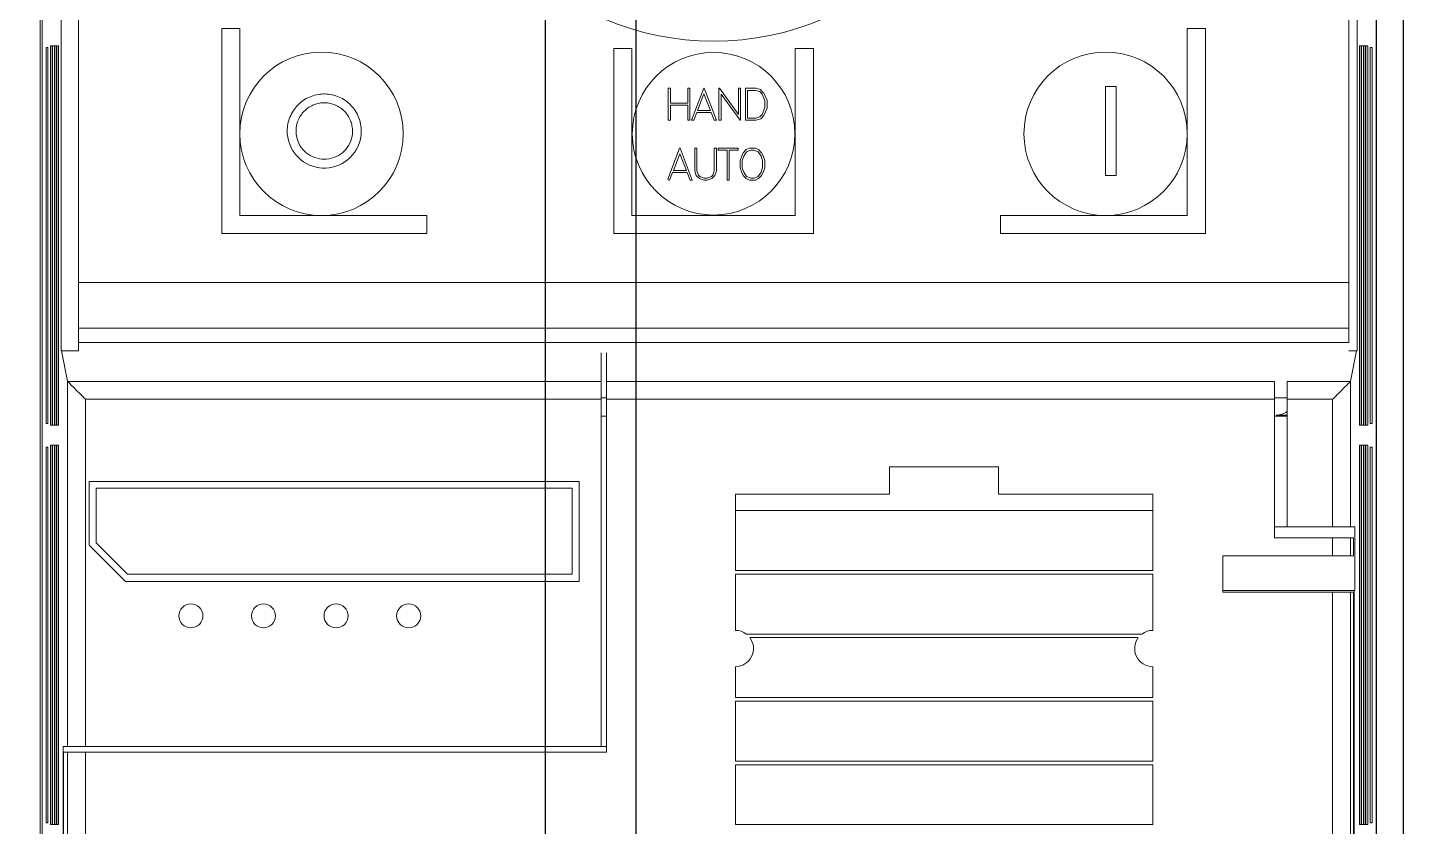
# Model space of a CAD drawing. Header units: millimetres. Extents: x 37984 to 70752, y 14140 to 37584.
# Drawn here: x 39813.4 to 39889.2, y 15376.2 to 15420.2 of the extents above; entities that cross this region are included whole.
import ezdxf

# ---------------------------------------------------------------- set-up
doc = ezdxf.new("R2010")
doc.units = ezdxf.units.MM
doc.set_wipeout_variables(frame=1)
doc.layers.add('! NO PLOT !', color=7, linetype='Continuous', true_color=0xff75dd, plot=False)
doc.layers.add('000-PI-Oprema', color=30, linetype='Continuous', lineweight=5)
doc.layers.add('000-PI-ORMAR', color=2, linetype='Continuous')

# ---------------------------------------------------------------- blocks, each defined once
blk = doc.blocks.new('6SL3220-3YE2X-0XXX')
at = {"layer": '000-PI-Oprema', "ltscale": 0.25}
for p, q in [((140, 128), (140, 423.001046)), ((66.5, 274.899994), (66.5, 413.4)), ((66.400002, 274.899994), (66.400002, 410.9)), ((68.5, 305.800003), (68.5, 409.055)), ((138.5, 306.254997), (138.5, 409.055)), ((138.952375, 305.800003), (138.952375, 409.05739)), ((67.547623, 305.800003), (67.547623, 345.300003)), ((76.400002, 323.555), (77.400002, 323.555)), ((76.400002, 312.254997), (76.400002, 323.555)), ((77.400002, 313.254997), (77.400002, 323.555)), ((129.6, 323.555), (130.6, 323.555)), ((129.6, 317.754997), (129.6, 323.555)), ((130.6, 312.254997), (130.6, 323.555)), ((66.720337, 322.5), (66.818642, 322.5)), ((66.720337, 301.800003), (66.720337, 322.5)), ((66.818642, 301.800003), (66.818642, 322.5)), ((66.961014, 322.599998), (67.059319, 322.599998)), ((66.961014, 301.699997), (66.961014, 322.599998)), ((67.059319, 301.699997), (67.059319, 322.599998)), ((67.079659, 322.599998), (67.177963, 322.599998)), ((67.079659, 301.699997), (67.079659, 322.599998)), ((67.177963, 301.699997), (67.177963, 322.599998)), ((67.198303, 322.599998), (67.296608, 322.599998)), ((67.198303, 301.699997), (67.198303, 322.599998)), ((67.296608, 301.699997), (67.296608, 322.599998)), ((67.316948, 322.599998), (67.415253, 322.599998)), ((67.316948, 301.699997), (67.316948, 322.599998)), ((67.415253, 301.699997), (67.415253, 322.599998)), ((98, 322.455002), (99, 322.455002)), ((98, 312.254997), (98, 322.455002)), ((99, 313.254997), (99, 322.455002)), ((108, 322.455002), (109, 322.455002)), ((108, 313.254997), (108, 322.455002)), ((109, 312.254997), (109, 322.455002)), ((139.084746, 322.599998), (139.183051, 322.599998)), ((139.084746, 301.699997), (139.084746, 322.599998)), ((139.183051, 301.699997), (139.183051, 322.599998)), ((139.20339, 322.599998), (139.301695, 322.599998)), ((139.20339, 301.699997), (139.20339, 322.599998)), ((139.301695, 301.699997), (139.301695, 322.599998)), ((139.322034, 322.599998), (139.420339, 322.599998)), ((139.322034, 301.699997), (139.322034, 322.599998)), ((139.420339, 301.699997), (139.420339, 322.599998)), ((139.440678, 322.599998), (139.538983, 322.599998)), ((139.440678, 301.699997), (139.440678, 322.599998)), ((139.538983, 301.699997), (139.538983, 322.599998)), ((139.681356, 322.5), (139.779661, 322.5)), ((139.681356, 301.800003), (139.681356, 322.5)), ((139.779661, 301.800003), (139.779661, 322.5)), ((81.712234, 319.918053), (81.809574, 319.931961)), ((81.809574, 319.931961), (81.90646, 319.941116)), ((81.90646, 319.941116), (82.002438, 319.945641)), ((82.002438, 319.945641), (82.09745, 319.945641)), ((82.193428, 319.941124), (82.09745, 319.945641)), ((82.290314, 319.931969), (82.193428, 319.941124)), ((82.387653, 319.918068), (82.290314, 319.931969)), ((101.005798, 320.262604), (101.123402, 320.262604)), ((101.005798, 318.498596), (101.005798, 320.262604)), ((101.123402, 319.4394), (101.123402, 320.262604)), ((102.078899, 320.262604), (102.196499, 320.262604)), ((102.078899, 319.4394), (102.078899, 320.262604)), ((102.196499, 318.498596), (102.196499, 320.262604)), ((102.285156, 318.498596), (102.95929, 320.262604)), ((102.614758, 319.036201), (102.97192, 319.953636)), ((102.95929, 320.262604), (102.984554, 320.262604)), ((103.329086, 319.036201), (102.97192, 319.953636)), ((103.658688, 318.498596), (102.984554, 320.262604)), ((103.794601, 320.262604), (103.822163, 320.262604)), ((103.794601, 318.498596), (103.794601, 320.262604)), ((104.867699, 318.821213), (103.822163, 320.262604)), ((104.956589, 318.498596), (103.912201, 319.939987)), ((103.912201, 318.498596), (103.912201, 319.939987)), ((104.867699, 320.262604), (104.985298, 320.262604)), ((104.867699, 318.821213), (104.867699, 320.262604)), ((104.985298, 318.498596), (104.985298, 320.262604)), ((105.253799, 320.262604), (105.851448, 320.262604)), ((105.253799, 318.498596), (105.253799, 320.262604)), ((105.373798, 320.142601), (105.831951, 320.142601)), ((105.373798, 318.618599), (105.373798, 320.142601)), ((106.040882, 320.072868), (105.831951, 320.142601)), ((106.086292, 320.184219), (105.851448, 320.262604)), ((106.175591, 319.939232), (106.040882, 320.072868)), ((106.324501, 319.567459), (106.175591, 319.939232)), ((125.1, 320.353882), (125.6832, 320.353882)), ((125.1, 315.455002), (125.1, 320.353882)), ((125.6832, 315.455002), (125.6832, 320.353882)), ((80.402187, 319.109634), (80.461979, 319.187393)), ((80.461979, 319.187393), (80.524708, 319.261421)), ((80.524708, 319.261421), (80.58997, 319.331467)), ((80.58997, 319.331467), (80.658005, 319.397911)), ((80.658005, 319.397911), (80.730064, 319.46196)), ((80.730064, 319.46196), (80.805984, 319.523277)), ((80.805984, 319.523277), (80.885525, 319.581451)), ((80.885525, 319.581451), (80.968437, 319.636093)), ((80.968437, 319.636093), (81.054409, 319.686897)), ((81.054409, 319.686897), (81.143093, 319.733635)), ((81.10218, 319.13797), (81.162781, 319.182297)), ((81.143093, 319.733635), (81.234138, 319.776054)), ((81.162781, 319.182297), (81.225952, 319.223923)), ((81.225952, 319.223923), (81.291454, 319.262634)), ((81.234138, 319.776054), (81.327209, 319.813934)), ((81.291454, 319.262634), (81.359024, 319.298248)), ((81.327209, 319.813934), (81.42197, 319.847153)), ((81.359024, 319.298248), (81.428391, 319.330566)), ((81.42197, 319.847153), (81.518005, 319.875626)), ((81.428391, 319.330566), (81.499302, 319.359428)), ((81.499302, 319.359428), (81.571503, 319.384735)), ((81.518005, 319.875626), (81.614902, 319.899284)), ((81.571503, 319.384735), (81.644672, 319.406425)), ((81.614902, 319.899284), (81.712234, 319.918053)), ((81.644672, 319.406425), (81.718494, 319.424454)), ((81.718494, 319.424454), (81.792656, 319.438751)), ((81.792656, 319.438751), (81.866817, 319.449348)), ((81.866817, 319.449348), (81.940636, 319.456329)), ((81.940636, 319.456329), (82.013763, 319.45977)), ((82.013763, 319.45977), (82.086151, 319.459778)), ((82.159279, 319.456329), (82.086151, 319.459778)), ((82.233097, 319.449356), (82.159279, 319.456329)), ((82.307259, 319.438766), (82.233097, 319.449356)), ((82.38142, 319.424469), (82.307259, 319.438766)), ((82.455246, 319.406448), (82.38142, 319.424469)), ((82.484989, 319.899307), (82.387653, 319.918068)), ((82.528419, 319.384758), (82.455246, 319.406448)), ((82.581886, 319.875656), (82.484989, 319.899307)), ((82.600624, 319.359459), (82.528419, 319.384758)), ((82.677929, 319.847183), (82.581886, 319.875656)), ((82.671539, 319.330597), (82.600624, 319.359459)), ((82.740913, 319.298279), (82.671539, 319.330597)), ((82.772694, 319.813972), (82.677929, 319.847183)), ((82.808487, 319.262672), (82.740913, 319.298279)), ((82.865768, 319.7761), (82.772694, 319.813972)), ((82.873993, 319.223961), (82.808487, 319.262672)), ((82.956821, 319.733681), (82.865768, 319.7761)), ((82.937168, 319.182327), (82.873993, 319.223961)), ((82.997776, 319.138008), (82.937168, 319.182327)), ((83.045513, 319.686943), (82.956821, 319.733681)), ((83.131493, 319.636139), (83.045513, 319.686943)), ((83.214409, 319.581497), (83.131493, 319.636139)), ((83.293957, 319.523323), (83.214409, 319.581497)), ((83.369881, 319.462006), (83.293957, 319.523323)), ((83.441952, 319.397957), (83.369881, 319.462006)), ((83.509991, 319.331505), (83.441952, 319.397957)), ((83.57526, 319.261459), (83.509991, 319.331505)), ((83.637993, 319.187431), (83.57526, 319.261459)), ((83.697792, 319.109665), (83.637993, 319.187431)), ((101.123402, 319.4394), (102.078899, 319.4394)), ((101.123402, 319.3218), (102.078899, 319.3218)), ((101.123402, 318.498596), (101.123402, 319.3218)), ((102.078899, 318.498596), (102.078899, 319.3218)), ((106.175591, 318.821968), (106.324501, 319.193741)), ((106.277748, 318.754272), (106.4445, 319.170601)), ((106.4445, 319.590599), (106.31406, 319.916267)), ((106.324501, 319.193741), (106.324501, 319.567459)), ((106.4445, 319.170601), (106.4445, 319.590599)), ((80.066925, 318.388573), (80.092999, 318.485085)), ((80.092999, 318.485085), (80.123848, 318.580536)), ((80.123848, 318.580536), (80.159401, 318.674507)), ((80.159401, 318.674507), (80.199574, 318.766602)), ((80.199574, 318.766602), (80.244183, 318.856514)), ((80.244183, 318.856514), (80.29298, 318.943886)), ((80.29298, 318.943886), (80.345734, 319.028374)), ((80.345734, 319.028374), (80.402187, 319.109634)), ((80.558952, 318.34697), (80.582455, 318.419693)), ((80.582455, 318.419693), (80.609547, 318.491287)), ((80.609547, 318.491287), (80.640152, 318.561462)), ((80.640152, 318.561462), (80.674137, 318.629967)), ((80.674137, 318.629967), (80.711319, 318.696533)), ((80.711319, 318.696533), (80.751511, 318.760902)), ((80.751511, 318.760902), (80.794521, 318.822815)), ((80.794521, 318.822815), (80.84008, 318.882065)), ((80.84008, 318.882065), (80.887875, 318.938461)), ((80.887875, 318.938461), (80.937595, 318.991829)), ((80.937595, 318.991829), (80.989433, 319.042458)), ((80.989433, 319.042458), (81.044334, 319.091255)), ((81.044334, 319.091255), (81.10218, 319.13797)), ((83.055626, 319.091293), (82.997776, 319.138008)), ((83.110535, 319.042488), (83.055626, 319.091293)), ((83.162376, 318.991859), (83.110535, 319.042488)), ((83.212101, 318.938492), (83.162376, 318.991859)), ((83.259899, 318.882088), (83.212101, 318.938492)), ((83.305458, 318.822838), (83.259899, 318.882088)), ((83.348473, 318.760925), (83.305458, 318.822838)), ((83.388668, 318.696556), (83.348473, 318.760925)), ((83.425854, 318.629982), (83.388668, 318.696556)), ((83.459843, 318.561478), (83.425854, 318.629982)), ((83.490452, 318.491302), (83.459843, 318.561478)), ((83.51754, 318.419708), (83.490452, 318.491302)), ((83.541046, 318.346977), (83.51754, 318.419708)), ((83.754246, 319.028404), (83.697792, 319.109665)), ((83.807003, 318.943916), (83.754246, 319.028404)), ((83.855808, 318.856537), (83.807003, 318.943916)), ((83.900417, 318.766624), (83.855808, 318.856537)), ((83.94059, 318.674522), (83.900417, 318.766624)), ((83.976147, 318.580551), (83.94059, 318.674522)), ((84.007, 318.4851), (83.976147, 318.580551)), ((84.033073, 318.38858), (84.007, 318.4851)), ((101.005798, 318.498596), (101.123402, 318.498596)), ((102.078899, 318.498596), (102.196499, 318.498596)), ((102.285156, 318.498596), (102.408039, 318.498596)), ((102.408039, 318.498596), (102.569965, 318.918602)), ((102.569965, 318.918602), (103.373875, 318.918602)), ((102.614758, 319.036201), (103.329086, 319.036201)), ((103.536953, 318.498596), (103.373875, 318.918602)), ((103.536953, 318.498596), (103.658688, 318.498596)), ((103.794601, 318.498596), (103.912201, 318.498596)), ((104.956589, 318.498596), (104.985298, 318.498596)), ((105.253799, 318.498596), (105.851448, 318.498596)), ((105.373798, 318.618599), (105.831951, 318.618599)), ((105.831951, 318.618599), (106.040882, 318.688332)), ((105.851448, 318.498596), (106.10548, 318.583389)), ((106.040882, 318.688332), (106.175591, 318.821968)), ((106.10548, 318.583389), (106.277748, 318.754272)), ((80.008801, 317.904999), (80.011047, 318.000351)), ((80.008953, 317.880226), (80.008801, 317.904999)), ((80.009411, 317.855347), (80.008953, 317.880226)), ((80.010178, 317.830383), (80.009411, 317.855347)), ((80.011257, 317.805328), (80.010178, 317.830383)), ((80.011047, 318.000351), (80.017872, 318.09684)), ((80.012646, 317.780197), (80.011257, 317.805328)), ((80.01432, 317.754997), (80.012646, 317.780197)), ((80.036003, 317.572922), (80.01432, 317.754997)), ((80.017872, 318.09684), (80.029385, 318.194008)), ((80.029385, 318.194008), (80.045708, 318.291405)), ((80.045708, 318.291405), (80.066925, 318.388573)), ((80.494801, 317.904999), (80.496513, 317.977646)), ((80.494999, 317.880272), (80.494801, 317.904999)), ((80.495598, 317.855423), (80.494999, 317.880272)), ((80.496605, 317.830452), (80.495598, 317.855423)), ((80.496513, 317.977646), (80.501713, 318.051163)), ((80.498016, 317.805382), (80.496605, 317.830452)), ((80.49984, 317.780228), (80.498016, 317.805382)), ((80.502052, 317.754997), (80.49984, 317.780228)), ((80.501713, 318.051163), (80.510483, 318.125198)), ((80.520721, 317.622246), (80.502052, 317.754997)), ((80.510483, 318.125198), (80.522919, 318.199402)), ((80.522919, 318.199402), (80.539085, 318.273437)), ((80.539085, 318.273437), (80.558952, 318.34697)), ((83.560913, 318.273437), (83.541046, 318.346977)), ((83.57708, 318.199402), (83.560913, 318.273437)), ((83.589516, 318.125198), (83.57708, 318.199402)), ((83.579281, 317.622246), (83.597923, 317.755005)), ((83.598289, 318.051163), (83.589516, 318.125198)), ((83.597923, 317.755005), (83.600159, 317.780228)), ((83.603485, 317.977654), (83.598289, 318.051163)), ((83.600159, 317.780228), (83.601986, 317.805382)), ((83.601986, 317.805382), (83.603397, 317.830452)), ((83.603397, 317.830452), (83.604401, 317.855423)), ((83.605202, 317.904999), (83.603485, 317.977654)), ((83.604401, 317.855423), (83.605, 317.880272)), ((83.605, 317.880272), (83.605202, 317.904999)), ((84.054291, 318.291405), (84.033073, 318.38858)), ((84.070614, 318.194016), (84.054291, 318.291405)), ((84.063999, 317.572929), (84.085648, 317.755005)), ((84.082127, 318.09684), (84.070614, 318.194016)), ((84.088951, 318.000351), (84.082127, 318.09684)), ((84.085648, 317.755005), (84.087353, 317.780197)), ((84.087353, 317.780197), (84.088745, 317.805328)), ((84.088745, 317.805328), (84.089821, 317.830383)), ((84.091202, 317.904999), (84.088951, 318.000351)), ((84.089821, 317.830383), (84.090588, 317.855347)), ((84.090588, 317.855347), (84.091049, 317.880226)), ((84.091049, 317.880226), (84.091202, 317.904999)), ((129.6, 313.254997), (129.6, 317.754997)), ((80.074665, 317.390747), (80.036003, 317.572922)), ((80.130302, 317.211319), (80.074665, 317.390747)), ((80.202404, 317.037346), (80.130302, 317.211319)), ((80.290005, 316.87117), (80.202404, 317.037346)), ((80.551258, 317.489861), (80.520721, 317.622246)), ((80.59354, 317.359703), (80.551258, 317.489861)), ((80.647224, 317.233566), (80.59354, 317.359703)), ((80.711609, 317.112976), (80.647224, 317.233566)), ((80.785648, 316.999435), (80.711609, 317.112976)), ((80.868019, 316.894318), (80.785648, 316.999435)), ((83.232006, 316.894341), (83.314369, 316.999466)), ((83.314369, 316.999466), (83.388401, 317.112991)), ((83.388401, 317.112991), (83.452782, 317.233582)), ((83.452782, 317.233582), (83.506462, 317.359711)), ((83.506462, 317.359711), (83.548744, 317.489861)), ((83.548744, 317.489861), (83.579281, 317.622246)), ((83.810013, 316.871193), (83.897602, 317.037369)), ((83.897602, 317.037369), (83.9697, 317.211334)), ((83.9697, 317.211334), (84.025337, 317.390755)), ((84.025337, 317.390755), (84.063999, 317.572929)), ((100.978489, 315.258606), (101.629688, 316.962601)), ((101.629688, 316.962601), (101.654953, 316.962601)), ((102.329086, 315.198601), (101.654953, 316.962601)), ((102.465, 316.962601), (102.5826, 316.962601)), ((102.465, 315.707848), (102.465, 316.962601)), ((102.5826, 315.711784), (102.5826, 316.962601)), ((103.538101, 316.962601), (103.655701, 316.962601)), ((103.538101, 315.711784), (103.538101, 316.962601)), ((103.655701, 315.707848), (103.655701, 316.962601)), ((103.753773, 316.962601), (104.859028, 316.962601)), ((103.753773, 316.845001), (103.753773, 316.962601)), ((104.859028, 316.845001), (104.859028, 316.962601)), ((105.299805, 316.877815), (105.470692, 316.962601)), ((105.470692, 316.962601), (105.808792, 316.962601)), ((105.980598, 316.877815), (105.808792, 316.962601)), ((80.391541, 316.715057), (80.290005, 316.87117)), ((80.505028, 316.571053), (80.391541, 316.715057)), ((80.627968, 316.440651), (80.505028, 316.571053)), ((80.763046, 316.320671), (80.627968, 316.440651)), ((80.911312, 316.210922), (80.763046, 316.320671)), ((80.957001, 316.79866), (80.868019, 316.894318)), ((81.071068, 316.113899), (80.911312, 316.210922)), ((81.054092, 316.710541), (80.957001, 316.79866)), ((81.160511, 316.629288), (81.054092, 316.710541)), ((81.275169, 316.556587), (81.160511, 316.629288)), ((81.396667, 316.493698), (81.275169, 316.556587)), ((81.523491, 316.44165), (81.396667, 316.493698)), ((81.654083, 316.401062), (81.523491, 316.44165)), ((81.786644, 316.372269), (81.654083, 316.401062)), ((81.919292, 316.355331), (81.786644, 316.372269)), ((82.050041, 316.3498), (81.919292, 316.355331)), ((82.050041, 316.3498), (82.180794, 316.355339)), ((82.180794, 316.355339), (82.313438, 316.372276)), ((82.313438, 316.372276), (82.445995, 316.401077)), ((82.445995, 316.401077), (82.576584, 316.441673)), ((82.576584, 316.441673), (82.7034, 316.493729)), ((82.7034, 316.493729), (82.824886, 316.556618)), ((82.824886, 316.556618), (82.939537, 316.629318)), ((82.939537, 316.629318), (83.045948, 316.710579)), ((83.029015, 316.113937), (83.188755, 316.210968)), ((83.045948, 316.710579), (83.143032, 316.798683)), ((83.143032, 316.798683), (83.232006, 316.894341)), ((83.188755, 316.210968), (83.337009, 316.320717)), ((83.337009, 316.320717), (83.472073, 316.440697)), ((83.472073, 316.440697), (83.595005, 316.571083)), ((83.595005, 316.571083), (83.708485, 316.715088)), ((83.708485, 316.715088), (83.810013, 316.871193)), ((101.285156, 315.736198), (101.642319, 316.653641)), ((101.999485, 315.736198), (101.642319, 316.653641)), ((103.753773, 316.845001), (104.247601, 316.845001)), ((104.247601, 315.198601), (104.247601, 316.845001)), ((104.3652, 316.845001), (104.859028, 316.845001)), ((104.3652, 315.198601), (104.3652, 316.845001)), ((104.964001, 316.288239), (105.048756, 316.539452)), ((104.964001, 315.872963), (104.964001, 316.288239)), ((105.048756, 316.539452), (105.130295, 316.709023)), ((105.0816, 316.283249), (105.16222, 316.523178)), ((105.0816, 315.87664), (105.0816, 316.283249)), ((105.130295, 316.709023), (105.299805, 316.877815)), ((105.16222, 316.523178), (105.322083, 316.763359)), ((105.322083, 316.763359), (105.560268, 316.843689)), ((105.560268, 316.843689), (105.720131, 316.843689)), ((105.958317, 316.763359), (105.720131, 316.843689)), ((106.119328, 316.523178), (105.958317, 316.763359)), ((106.148956, 316.709023), (105.980598, 316.877815)), ((106.198799, 316.283249), (106.119328, 316.523178)), ((106.231644, 316.539452), (106.148956, 316.709023)), ((106.198799, 315.87664), (106.198799, 316.283249)), ((106.316399, 316.288239), (106.231644, 316.539452)), ((106.316399, 315.872963), (106.316399, 316.288239)), ((81.240116, 316.031349), (81.071068, 316.113899)), ((81.41621, 315.964722), (81.240116, 316.031349)), ((81.59687, 315.914742), (81.41621, 315.964722)), ((81.779339, 315.881851), (81.59687, 315.914742)), ((81.960716, 315.865768), (81.779339, 315.881851)), ((81.960716, 315.865768), (82.139397, 315.865776)), ((82.139397, 315.865776), (82.320774, 315.881866)), ((82.320774, 315.881866), (82.503239, 315.914764)), ((82.503239, 315.914764), (82.683891, 315.964752)), ((82.683891, 315.964752), (82.859974, 316.031387)), ((82.859974, 316.031387), (83.029015, 316.113937)), ((101.078438, 315.198601), (101.240368, 315.618599)), ((101.240368, 315.618599), (102.044273, 315.618599)), ((101.285156, 315.736198), (101.999485, 315.736198)), ((102.207352, 315.198601), (102.044273, 315.618599)), ((102.548836, 315.454277), (102.465, 315.707848)), ((102.721333, 315.283386), (102.548836, 315.454277)), ((102.663448, 315.471863), (102.5826, 315.711784)), ((102.738327, 315.396004), (102.663448, 315.471863)), ((102.9795, 315.315674), (102.738327, 315.396004)), ((103.140053, 315.315674), (103.381222, 315.396004)), ((103.381222, 315.396004), (103.457249, 315.471863)), ((103.399368, 315.283386), (103.570717, 315.454277)), ((103.457249, 315.471863), (103.538101, 315.711784)), ((103.570717, 315.454277), (103.655701, 315.707848)), ((105.048756, 315.62175), (104.964001, 315.872963)), ((105.130295, 315.452171), (105.048756, 315.62175)), ((105.16222, 315.636711), (105.0816, 315.87664)), ((105.299805, 315.283386), (105.130295, 315.452171)), ((105.322083, 315.396523), (105.16222, 315.636711)), ((105.560268, 315.3162), (105.322083, 315.396523)), ((105.739655, 315.3162), (105.958317, 315.396523)), ((105.958317, 315.396523), (106.119328, 315.636711)), ((105.980598, 315.283386), (106.148956, 315.452171)), ((106.119328, 315.636711), (106.198799, 315.87664)), ((106.148956, 315.452171), (106.231644, 315.62175)), ((106.231644, 315.62175), (106.316399, 315.872963)), ((125.1, 315.455002), (125.6832, 315.455002)), ((101.039345, 315.198601), (101.078438, 315.198601)), ((102.207352, 315.198601), (102.329086, 315.198601)), ((102.975365, 315.198601), (102.721333, 315.283386)), ((102.975365, 315.198601), (103.145336, 315.198601)), ((102.9795, 315.315674), (103.140053, 315.315674)), ((103.145336, 315.198601), (103.399368, 315.283386)), ((104.247601, 315.198601), (104.3652, 315.198601)), ((105.470692, 315.198601), (105.299805, 315.283386)), ((105.470692, 315.198601), (105.808792, 315.198601)), ((105.560268, 315.3162), (105.739655, 315.3162)), ((105.808792, 315.198601), (105.980598, 315.283386)), ((77.400002, 313.254997), (87.700001, 313.254997)), ((87.700001, 312.254997), (87.700001, 313.254997)), ((99, 313.254997), (108, 313.254997)), ((119.299999, 313.254997), (125.1, 313.254997)), ((119.299999, 312.254997), (119.299999, 313.254997)), ((125.1, 313.254997), (129.6, 313.254997)), ((76.400002, 312.254997), (87.700001, 312.254997)), ((98, 312.254997), (109, 312.254997)), ((119.299999, 312.254997), (130.6, 312.254997)), ((68.5, 309.555), (138.5, 309.555)), ((68.5, 307.055), (138.5, 307.055)), ((67.547623, 305.800003), (68.5, 305.800003)), ((67.900002, 304.134346), (67.57119, 305.800003)), ((68.5, 306.254997), (138.5, 306.254997)), ((97.299999, 284), (97.299999, 305.679794)), ((97.599998, 283.699997), (97.599998, 305.679794)), ((138.5, 305.800003), (138.928814, 305.800003)), ((138.6, 304.134346), (138.928814, 305.800003)), ((138.928814, 305.800003), (138.952375, 305.800003)), ((67.9, 304.134346), (67.920206, 304.099998)), ((67.900002, 284), (67.900002, 304.134346)), ((67.942131, 304.078094), (67.920204, 304.099998)), ((67.920204, 304.099998), (97.299999, 304.099998)), ((67.971344, 304.048897), (67.942131, 304.078094)), ((68.007164, 304.0131), (67.971344, 304.048897)), ((68.048759, 303.971527), (68.007164, 304.0131)), ((97.599998, 304.099998), (134.4, 304.099998)), ((134.4, 303.140327), (134.4, 304.099998)), ((135.1, 304.099998), (138.579796, 304.099998)), ((135.1, 303.140327), (135.1, 304.099998)), ((138.451238, 303.971527), (138.492835, 304.0131)), ((138.492835, 304.0131), (138.528653, 304.048897)), ((138.528653, 304.048897), (138.557872, 304.078094)), ((138.557872, 304.078094), (138.579796, 304.099998)), ((138.579794, 304.099998), (138.6, 304.134346)), ((138.6, 296.099998), (138.6, 304.134346)), ((68.094948, 303.925362), (68.048759, 303.971527)), ((68.144493, 303.875847), (68.094948, 303.925362)), ((68.196182, 303.824188), (68.144493, 303.875847)), ((68.249855, 303.770546), (68.196182, 303.824188)), ((68.30584, 303.7146), (68.249855, 303.770546)), ((68.363441, 303.657043), (68.30584, 303.7146)), ((68.421967, 303.598564), (68.363441, 303.657043)), ((68.480675, 303.539932), (68.421967, 303.598564)), ((68.538773, 303.481911), (68.480675, 303.539932)), ((68.595695, 303.425102), (68.538773, 303.481911)), ((68.651733, 303.369209), (68.595695, 303.425102)), ((68.705887, 303.315292), (68.651733, 303.369209)), ((68.756981, 303.264572), (68.705887, 303.315292)), ((68.805153, 303.21711), (68.756981, 303.264572)), ((137.694849, 303.21711), (137.743017, 303.264572)), ((137.743017, 303.264572), (137.794111, 303.315292)), ((137.794111, 303.315292), (137.848267, 303.369225)), ((137.848267, 303.369225), (137.904303, 303.425102)), ((137.904303, 303.425102), (137.961226, 303.481911)), ((137.961226, 303.481911), (138.019329, 303.539932)), ((138.019329, 303.539932), (138.078031, 303.598564)), ((138.078031, 303.598564), (138.136558, 303.657043)), ((138.136558, 303.657043), (138.194162, 303.7146)), ((138.194162, 303.7146), (138.250146, 303.770546)), ((138.250146, 303.770546), (138.303821, 303.824188)), ((138.303821, 303.824188), (138.355506, 303.875847)), ((138.355506, 303.875847), (138.405189, 303.925499)), ((138.405189, 303.925499), (138.451238, 303.971527)), ((68.849831, 303.174225), (68.805153, 303.21711)), ((68.900002, 303.140327), (68.849831, 303.174225)), ((68.900002, 303.140327), (97.299999, 303.140327)), ((68.900002, 284), (68.900002, 303.140327)), ((97.300003, 303.205002), (97.600002, 303.205002)), ((97.599998, 303.140327), (134.4, 303.140327)), ((134.4, 295.5), (134.4, 303.140327)), ((134.400004, 303.205002), (135.100004, 303.205002)), ((135.1, 303.140327), (137.6, 303.140327)), ((135.1, 296.099998), (135.1, 303.140327)), ((137.6, 303.140327), (137.650167, 303.174225)), ((137.6, 296.099998), (137.6, 303.140327)), ((137.650167, 303.174225), (137.694849, 303.21711)), ((66.720337, 301.800003), (66.818642, 301.800003)), ((97.300003, 302.205002), (97.600006, 302.205002)), ((97.300007, 302.203331), (97.600006, 302.203331)), ((134.400005, 302.205002), (135.100005, 302.205002)), ((134.400005, 302.203331), (135.100006, 302.203331)), ((134.5, 302.254997), (134.551536, 302.256287)), ((134.5, 302.254997), (135.100005, 302.254997)), ((134.551536, 302.256287), (134.60042, 302.259979)), ((134.60042, 302.259979), (134.647247, 302.265869)), ((134.647247, 302.265869), (134.692607, 302.27372)), ((134.692607, 302.27372), (134.736917, 302.283455)), ((134.736917, 302.283455), (134.78035, 302.295082)), ((134.78035, 302.295082), (134.823073, 302.308624)), ((134.823073, 302.308624), (134.86523, 302.324089)), ((134.86523, 302.324089), (134.906736, 302.341507)), ((134.906736, 302.341507), (134.947456, 302.360802)), ((134.947456, 302.360802), (134.987267, 302.381882)), ((134.987267, 302.381882), (135.026045, 302.404678)), ((135.026045, 302.404678), (135.063668, 302.429092)), ((135.063668, 302.429092), (135.100012, 302.455048)), ((139.681356, 301.800003), (139.779661, 301.800003)), ((66.961014, 301.699997), (67.059319, 301.699997)), ((67.079659, 301.699997), (67.177963, 301.699997)), ((67.198303, 301.699997), (67.296608, 301.699997)), ((67.316948, 301.699997), (67.415253, 301.699997)), ((139.084746, 301.699997), (139.183051, 301.699997)), ((139.20339, 301.699997), (139.301695, 301.699997)), ((139.322034, 301.699997), (139.420339, 301.699997)), ((139.440678, 301.699997), (139.538983, 301.699997)), ((66.720337, 300.5), (66.818642, 300.5)), ((66.720337, 279.800003), (66.720337, 300.5)), ((66.818642, 279.800003), (66.818642, 300.5)), ((66.961014, 300.599998), (67.059319, 300.599998)), ((66.961014, 279.699997), (66.961014, 300.599998)), ((67.059319, 279.699997), (67.059319, 300.599998)), ((67.079659, 300.599998), (67.177963, 300.599998)), ((67.079659, 279.699997), (67.079659, 300.599998)), ((67.177963, 279.699997), (67.177963, 300.599998)), ((67.198303, 300.599998), (67.296608, 300.599998)), ((67.198303, 279.699997), (67.198303, 300.599998)), ((67.296608, 279.699997), (67.296608, 300.599998)), ((67.316948, 300.599998), (67.415253, 300.599998)), ((67.316948, 279.699997), (67.316948, 300.599998)), ((67.415253, 279.699997), (67.415253, 300.599998)), ((139.084746, 300.599998), (139.183051, 300.599998)), ((139.084746, 279.699997), (139.084746, 300.599998)), ((139.183051, 279.699997), (139.183051, 300.599998)), ((139.20339, 300.599998), (139.301695, 300.599998)), ((139.20339, 279.699997), (139.20339, 300.599998)), ((139.301695, 279.699997), (139.301695, 300.599998)), ((139.322034, 300.599998), (139.420339, 300.599998)), ((139.322034, 279.699997), (139.322034, 300.599998)), ((139.420339, 279.699997), (139.420339, 300.599998)), ((139.440678, 300.599998), (139.538983, 300.599998)), ((139.440678, 279.699997), (139.440678, 300.599998)), ((139.538983, 279.699997), (139.538983, 300.599998)), ((139.681356, 300.5), (139.779661, 300.5)), ((139.681356, 279.800003), (139.681356, 300.5)), ((139.779661, 279.800003), (139.779661, 300.5)), ((113.200001, 299.400002), (119.200001, 299.400002)), ((113.200001, 297.900002), (113.200001, 299.400002)), ((119.200001, 297.900002), (119.200001, 299.400002)), ((69.099998, 298.599998), (96.099998, 298.599998)), ((69.099998, 295.099998), (69.099998, 298.599998)), ((69.480003, 298.230003), (95.700001, 298.230003)), ((69.480003, 295.220001), (69.480003, 298.230003)), ((95.700001, 293.5), (95.700001, 298.230003)), ((96.099998, 293.100006), (96.099998, 298.599998)), ((104.700001, 297.900002), (113.200001, 297.900002)), ((104.700001, 293.699997), (104.700001, 297.900002)), ((119.200001, 297.900002), (127.7, 297.900002)), ((127.7, 293.699997), (127.7, 297.900002)), ((104.700001, 297), (127.7, 297)), ((134.4, 296.099998), (138.830508, 296.099998)), ((138.830508, 292.600006), (138.830508, 296.099998)), ((71.099998, 293.100006), (69.099998, 295.099998)), ((71.199997, 293.5), (69.480003, 295.220001)), ((134.4, 295.5), (138.762712, 295.5)), ((137.6, 294.5), (137.6, 295.5)), ((138.6, 294.5), (138.6, 295.5)), ((138.762712, 294.5), (138.762712, 295.5)), ((131.55, 294.5), (138.762712, 294.5)), ((131.55, 292.5), (131.55, 294.5)), ((71.199997, 293.5), (95.700001, 293.5)), ((104.700001, 293.699997), (127.7, 293.699997)), ((104.700001, 293.5), (127.7, 293.5)), ((104.700001, 290.399994), (104.700001, 293.5)), ((127.7, 290.399994), (127.7, 293.5)), ((71.099998, 293.100006), (96.099998, 293.100006)), ((131.55, 292.600006), (138.830508, 292.600006)), ((131.55, 292.5), (138.762712, 292.5)), ((137.6, 229.699997), (137.6, 292.5)), ((138.6, 229.699997), (138.6, 292.5)), ((138.762712, 229.699997), (138.762712, 292.5)), ((138.79661, 229.600006), (138.79661, 292.600006)), ((105.299999, 290.199997), (127.1, 290.199997)), ((105.5, 290), (126.9, 290)), ((104.700001, 286.699997), (104.700001, 288.399994)), ((127.7, 286.699997), (127.7, 288.399994)), ((104.700001, 286.699997), (127.7, 286.699997)), ((104.700001, 286.5), (127.7, 286.5)), ((104.700001, 283.199997), (104.700001, 286.5)), ((127.7, 283.199997), (127.7, 286.5)), ((67.669495, 284), (97.599998, 284)), ((67.669495, 217.199997), (67.669495, 284)), ((67.679665, 283.699997), (97.599998, 283.699997)), ((67.679665, 258.788605), (67.679665, 283.699997)), ((67.900002, 217.199997), (67.900002, 283.699997)), ((68.900002, 277), (68.900002, 283.699997)), ((104.700001, 283.199997), (127.7, 283.199997)), ((104.700001, 283), (127.7, 283)), ((104.700001, 279.699997), (104.700001, 283)), ((127.7, 279.699997), (127.7, 283)), ((66.720337, 279.800003), (66.818642, 279.800003)), ((139.681356, 279.800003), (139.779661, 279.800003)), ((66.961014, 279.699997), (67.059319, 279.699997)), ((67.079659, 279.699997), (67.177963, 279.699997)), ((67.198303, 279.699997), (67.296608, 279.699997)), ((67.316948, 279.699997), (67.415253, 279.699997)), ((104.700001, 279.699997), (127.7, 279.699997)), ((139.084746, 279.699997), (139.183051, 279.699997)), ((139.20339, 279.699997), (139.301695, 279.699997)), ((139.322034, 279.699997), (139.420339, 279.699997)), ((139.440678, 279.699997), (139.538983, 279.699997))]:
    blk.add_line(p, q, dxfattribs=at)
for centre, radius in [((103.5, 338.255), 15.4), ((81.9, 317.755), 4.5), ((103.5, 317.755), 4.478571), ((125.1, 317.755), 4.5), ((74.7, 291.2), 0.663325), ((78.7, 291.2), 0.663325), ((82.7, 291.2), 0.663325), ((86.7, 291.2), 0.663325)]:
    blk.add_circle(centre, radius, dxfattribs=at)
for centre, radius, start, end in [((103.5, 317.755), 3.548239, 37.525148, 43.20623), ((103.5, 317.755), 3.548239, 224.713209, 226.093283), ((104.7, 289.4), 1, 53.130032, 89.999956), ((127.7, 289.4), 1, 90.000011, 126.869985), ((104.7, 289.4), 1, 270.000044, 36.869898), ((127.7, 289.4), 1, 143.130115, 269.999989)]:
    blk.add_arc(centre, radius, start, end, dxfattribs=at)
blk = doc.blocks.new('SINAMICS_FSC_1mm')
at = {"layer": '000-PI-Oprema'}
blk.add_blockref('6SL3220-3YE2X-0XXX', (70186.123, 54000), dxfattribs=at)
blk = doc.blocks.new('poveznica montaznih ploca 2100mm')
at = {"layer": '! NO PLOT !'}
for p, q in [((59472.536, 55742.166), (59472.536, 53847.739)), ((59477.536, 55740.766), (59477.536, 53837.739))]:
    blk.add_line(p, q, dxfattribs=at)
blk = doc.blocks.new('800mm bez ploce')
at = {"layer": '000-PI-ORMAR'}
for p, q in [((47920.01, 47274.566), (47920.01, 45290.066)), ((47921.51, 47274.566), (47921.51, 45290.066)), ((47921.522, 45290.066), (47921.522, 47274.566))]:
    blk.add_line(p, q, dxfattribs=at)

msp = doc.modelspace()

# ---------------------------------------------------------------- block references
at = {"layer": '! NO PLOT !'}
msp.add_blockref('poveznica montaznih ploca 2100mm', (-19630.642, -39031.862), dxfattribs=at)
at = {"layer": '000-PI-Oprema', "ltscale": 0.25}
msp.add_blockref('800mm bez ploce', (-8032.339, -30513.162), dxfattribs=at)

# ---------------------------------------------------------------- next in the draw order: block references
at = {"layer": '000-PI-Oprema'}
msp.add_blockref('SINAMICS_FSC_1mm', (-30438.451, -38903.384), dxfattribs=at)

doc.saveas('drawing.dxf')
